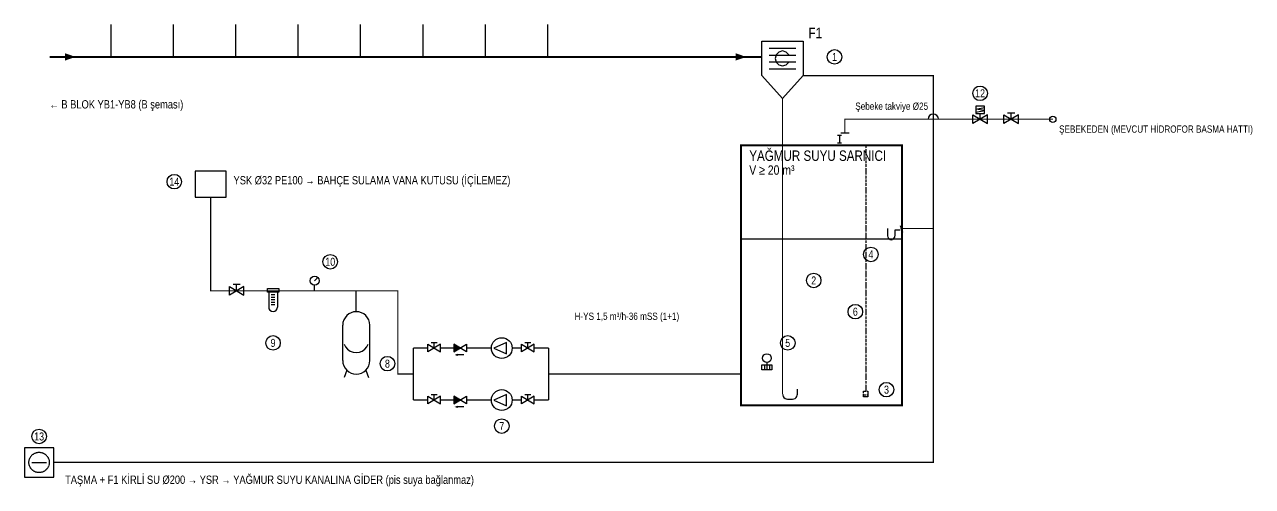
# Model space of a CAD drawing. Header units: centimetres. Extents: x 246100 to 307233, y -492177 to -487861.
# Drawn here: x 277071 to 278252, y -490228 to -489784 of the extents above; entities that cross this region are included whole.
import ezdxf
from ezdxf.enums import TextEntityAlignment as Align

# ---------------------------------------------------------------- set-up
doc = ezdxf.new("R2010")
doc.units = ezdxf.units.CM
doc.linetypes.add('DASHDOT', pattern=[3.556, 2.54, -0.508, 0, -0.508])
doc.linetypes.add('DASHED', pattern=[1.524, 1.27, -0.254])
for name, color, linetype in [('MTY-YAGMUR-BORUSU', 4, 'Continuous'), ('YS-CIHAZ', 2, 'Continuous'), ('YS-EKIPMAN-NO', 1, 'Continuous'), ('YS-ELEKTRIK', 30, 'DASHDOT'), ('YS-KULLANMA', 6, 'Continuous'), ('YS-TAKVIYE', 3, 'Continuous'), ('YS-TASMA', 94, 'DASHED'), ('YS-VANA', 1, 'Continuous'), ('YS-YAZI', 7, 'Continuous')]:
    doc.layers.add(name, color=color, linetype=linetype)
doc.styles.add('ROTAS', font='arial.ttf')

msp = doc.modelspace()

# ---------------------------------------------------------------- linework, layer by layer
at = {"layer": 'MTY-YAGMUR-BORUSU'}
for p, q in [((277153.9, -489783.9), (277153.9, -489815)), ((277213.9, -489783.9), (277213.9, -489815)), ((277273.9, -489783.9), (277273.9, -489815)), ((277333.9, -489783.9), (277333.9, -489815)), ((277393.9, -489783.9), (277393.9, -489815)), ((277453.9, -489783.9), (277453.9, -489815)), ((277513.9, -489783.9), (277513.9, -489815)), ((277573.9, -489783.9), (277573.9, -489815))]:
    msp.add_line(p, q, dxfattribs=at)
at = {"layer": 'MTY-YAGMUR-BORUSU', "linetype": 'DASHED'}
msp.add_line((277760, -489990), (277915, -489990), dxfattribs=at)
at = {"layer": 'MTY-YAGMUR-BORUSU'}
for points, const_width in [([(277095, -489815), (277780, -489815)], 2), ([(277800, -489855), (277800, -490139.2)], 0.96)]:
    msp.add_lwpolyline(points, dxfattribs=dict(at, const_width=const_width))
at = {"layer": 'MTY-YAGMUR-BORUSU', "const_width": 2}
msp.add_lwpolyline([(277760, -490150), (277915, -490150), (277915, -489900), (277760, -489900)], close=True, dxfattribs=at)
at = {"layer": 'MTY-YAGMUR-BORUSU'}
for points in [[(277800, -490139.2), (277800.2, -490140.4), (277800.6, -490141.6), (277801.4, -490142.6), (277802.4, -490143.4), (277803.6, -490143.8), (277804.8, -490144)], [(277804.8, -490144), (277809.6, -490144)], [(277809.6, -490144), (277810.8, -490143.8), (277812, -490143.4), (277813, -490142.6), (277813.8, -490141.6), (277814.2, -490140.4), (277814.4, -490139.2)], [(277814.4, -490139.2), (277814.4, -490134.4)]]:
    msp.add_lwpolyline(points, dxfattribs=at)
for points in [[(277120, -489815), (277110, -489818.5), (277110, -489811.5)], [(277765, -489815), (277755, -489818.5), (277755, -489811.5)]]:
    msp.add_solid(points, dxfattribs=at)
at = {"layer": 'YS-CIHAZ'}
for p, q in [((277787.2, -489806.6), (277812.8, -489806.6)), ((277787.2, -489813.2), (277812.8, -489813.2)), ((277787.2, -489819.8), (277812.8, -489819.8)), ((277787.2, -489826.4), (277812.8, -489826.4)), ((277350, -490030.2), (277352.8, -490027.4)), ((277350, -490040), (277350, -490034.4)), ((277308.2, -490043.6), (277311.8, -490043.6)), ((277308.2, -490046), (277311.8, -490046)), ((277308.2, -490048.4), (277311.8, -490048.4)), ((277308.2, -490050.8), (277311.8, -490050.8)), ((277308.2, -490053.2), (277311.8, -490053.2)), ((277380.9, -490116.1), (277378.3, -490123.2)), ((277399.1, -490116.1), (277401.7, -490123.2))]:
    msp.add_line(p, q, dxfattribs=at)
for points in [[(277780, -489800), (277820, -489800), (277820, -489833), (277800, -489855), (277780, -489833)], [(277304.6, -490037.6), (277315.4, -490037.6), (277315.4, -490041.2), (277304.6, -490041.2)], [(277522.5, -490095), (277534.5, -490100.5), (277534.5, -490089.5)], [(277522.5, -490145), (277534.5, -490150.5), (277534.5, -490139.5)]]:
    msp.add_lwpolyline(points, close=True, dxfattribs=at)
for points in [[(277806.2, -489812.9), (277803.6, -489810.3), (277800, -489809.3), (277796.4, -489810.3), (277793.8, -489812.9), (277792.8, -489816.5), (277793.8, -489820.1), (277796.4, -489822.7), (277800, -489823.7), (277803.6, -489822.7), (277806.2, -489820.1)], [(277305.8, -490041.2), (277305.8, -490055.6)], [(277314.2, -490041.2), (277314.2, -490055.6)], [(277305.8, -490055.6), (277306.1, -490057.2), (277307, -490058.6), (277308.4, -490059.5), (277310, -490059.8), (277311.6, -490059.5), (277313, -490058.6), (277313.9, -490057.2), (277314.2, -490055.6)], [(277403, -490073), (277402.8, -490070.5), (277402, -490068), (277400.8, -490065.8), (277399.2, -490063.8), (277397.2, -490062.2), (277395, -490061), (277392.5, -490060.2), (277390, -490060), (277387.5, -490060.2), (277385, -490061), (277382.8, -490062.2), (277380.8, -490063.8), (277379.2, -490065.8), (277378, -490068), (277377.2, -490070.5), (277377, -490073)], [(277377, -490107), (277377, -490073)], [(277403, -490107), (277403, -490073)], [(277378.4, -490091.2), (277379.8, -490093.9), (277381.7, -490096.2), (277384.2, -490097.9), (277387, -490099), (277390, -490099.3), (277393, -490099), (277395.8, -490097.9), (277398.3, -490096.2), (277400.2, -490093.9), (277401.6, -490091.2)], [(277377, -490107), (277377.2, -490109.5), (277378, -490112), (277379.2, -490114.2), (277380.8, -490116.2), (277382.8, -490117.8), (277385, -490119), (277387.5, -490119.8), (277390, -490120), (277392.5, -490119.8), (277395, -490119), (277397.2, -490117.8), (277399.2, -490116.2), (277400.8, -490114.2), (277402, -490112), (277402.8, -490109.5), (277403, -490107)]]:
    msp.add_lwpolyline(points, dxfattribs=at)
for centre, radius in [((277350, -490030.2), 4.2), ((277530, -490095), 10), ((277530, -490145), 10)]:
    msp.add_circle(centre, radius, dxfattribs=at)
at = {"layer": 'YS-EKIPMAN-NO'}
for centre in [(277850, -489815), (277990, -489850), (277215, -489935), (277885, -490005), (277365, -490012), (277830, -490030), (277870, -490060), (277310, -490090), (277805, -490090), (277420, -490110), (277900, -490135), (277530, -490170), (277085, -490180)]:
    msp.add_circle(centre, 7, dxfattribs=at)
at = {"layer": 'YS-ELEKTRIK'}
for p, q in [((277880, -489900), (277880, -490136.4)), ((277877.9, -490139.9), (277882.1, -490139.9))]:
    msp.add_line(p, q, dxfattribs=at)
msp.add_lwpolyline([(277877.9, -490136.4), (277882.1, -490136.4), (277882.1, -490142), (277877.9, -490142)], close=True, dxfattribs=at)
at = {"layer": 'YS-KULLANMA'}
for p, q in [((277390, -490060), (277390, -490040)), ((277785, -490108.8), (277785, -490111.2)), ((277782.6, -490111.2), (277782.6, -490116)), ((277785, -490111.2), (277785, -490116)), ((277787.4, -490111.2), (277787.4, -490116))]:
    msp.add_line(p, q, dxfattribs=at)
for points in [[(277235, -489950), (277265, -489950), (277265, -489925), (277235, -489925)], [(277780.2, -490111.2), (277789.8, -490111.2), (277789.8, -490116), (277780.2, -490116)]]:
    msp.add_lwpolyline(points, close=True, dxfattribs=at)
at = {"layer": 'YS-KULLANMA', "const_width": 1.2}
for points in [[(277445, -490120), (277430, -490120), (277430, -490040), (277250, -490040), (277250, -489950)], [(277445, -490145), (277445, -490095)], [(277459, -490095), (277445, -490095)], [(277484, -490095), (277471, -490095)], [(277520, -490095), (277496, -490095)], [(277549, -490095), (277540, -490095)], [(277575, -490095), (277561, -490095)], [(277575, -490145), (277575, -490095)], [(277760, -490120), (277575, -490120)], [(277459, -490145), (277445, -490145)], [(277484, -490145), (277471, -490145)], [(277520, -490145), (277496, -490145)], [(277549, -490145), (277540, -490145)], [(277575, -490145), (277561, -490145)]]:
    msp.add_lwpolyline(points, dxfattribs=at)
at = {"layer": 'YS-KULLANMA'}
msp.add_circle((277785, -490104.6), 4.2, dxfattribs=at)
at = {"layer": 'YS-TAKVIYE'}
msp.add_line((277856, -489888), (277864, -489888), dxfattribs=at)
at = {"layer": 'YS-TAKVIYE', "const_width": 1}
msp.add_lwpolyline([(278060, -489875), (277860, -489875), (277860, -489888)], dxfattribs=at)
at = {"layer": 'YS-TAKVIYE'}
msp.add_lwpolyline([(277950, -489875), (277949.6, -489873.1), (277948.5, -489871.5), (277946.9, -489870.4), (277945, -489870), (277943.1, -489870.4), (277941.5, -489871.5), (277940.4, -489873.1), (277940, -489875)], dxfattribs=at)
msp.add_circle((278060, -489875), 3, dxfattribs=at)
at = {"layer": 'YS-TASMA'}
for p, q in [((277913, -489977.6), (277915.4, -489983.6)), ((277908.2, -489981.2), (277913, -489981.2)), ((277078, -490205), (277092, -490205))]:
    msp.add_line(p, q, dxfattribs=at)
at = {"layer": 'YS-TASMA', "const_width": 1.2}
for points in [[(277820, -489833), (277945, -489833), (277945, -490205), (277099, -490205)], [(277915, -489980), (277945, -489980)]]:
    msp.add_lwpolyline(points, dxfattribs=at)
at = {"layer": 'YS-TASMA'}
for points in [[(277901, -489980), (277901, -489987.2)], [(277901, -489987.2), (277901.3, -489988.6), (277902.1, -489989.7), (277903.2, -489990.5), (277904.6, -489990.8), (277906, -489990.5), (277907.1, -489989.7), (277907.9, -489988.6), (277908.2, -489987.2)], [(277908.2, -489987.2), (277908.2, -489981.2)]]:
    msp.add_lwpolyline(points, dxfattribs=at)
msp.add_lwpolyline([(277071, -490219), (277099, -490219), (277099, -490191), (277071, -490191)], close=True, dxfattribs=at)
msp.add_circle((277085, -490205), 9.8, dxfattribs=at)
at = {"layer": 'YS-VANA'}
for p, q in [((277990, -489875), (277990, -489869.4)), ((278016.5, -489868.7), (278023.5, -489868.7)), ((278020, -489875), (278020, -489868.7)), ((277271.5, -490033.7), (277278.5, -490033.7)), ((277275, -490040), (277275, -490033.7)), ((277462, -490089.6), (277468, -490089.6)), ((277465, -490095), (277465, -490089.6)), ((277552, -490089.6), (277558, -490089.6)), ((277555, -490095), (277555, -490089.6)), ((277493.6, -490101.6), (277486.4, -490101.6)), ((277462, -490139.6), (277468, -490139.6)), ((277465, -490145), (277465, -490139.6)), ((277552, -490139.6), (277558, -490139.6)), ((277555, -490145), (277555, -490139.6)), ((277493.6, -490151.6), (277486.4, -490151.6))]:
    msp.add_line(p, q, dxfattribs=at)
for points in [[(277985.8, -489869.4), (277994.2, -489869.4), (277994.2, -489862.4), (277985.8, -489862.4)], [(277983, -489870.8), (277997, -489879.2), (277997, -489870.8), (277983, -489879.2)], [(278013, -489870.8), (278027, -489879.2), (278027, -489870.8), (278013, -489879.2)], [(277268, -490035.8), (277282, -490044.2), (277282, -490035.8), (277268, -490044.2)], [(277459, -490091.4), (277471, -490098.6), (277471, -490091.4), (277459, -490098.6)], [(277496, -490098.6), (277484, -490091.4), (277484, -490098.6), (277496, -490091.4)], [(277549, -490091.4), (277561, -490098.6), (277561, -490091.4), (277549, -490098.6)], [(277459, -490141.4), (277471, -490148.6), (277471, -490141.4), (277459, -490148.6)], [(277496, -490148.6), (277484, -490141.4), (277484, -490148.6), (277496, -490141.4)], [(277549, -490141.4), (277561, -490148.6), (277561, -490141.4), (277549, -490148.6)]]:
    msp.add_lwpolyline(points, close=True, dxfattribs=at)
msp.add_lwpolyline([(277985.8, -489868), (277994.2, -489866.6), (277985.8, -489865.2), (277994.2, -489863.8)], dxfattribs=at)
for points in [[(277484, -490098.6), (277484, -490091.4), (277490, -490095)], [(277484.6, -490101.6), (277487.6, -490102.8), (277487.6, -490100.4)], [(277484, -490148.6), (277484, -490141.4), (277490, -490145)], [(277484.6, -490151.6), (277487.6, -490152.8), (277487.6, -490150.4)]]:
    msp.add_solid(points, dxfattribs=at)
at = {"layer": 'YS-YAZI'}
for p, q in [((277852.8, -489890.4), (277856.8, -489890.4)), ((277852.8, -489897.6), (277856.8, -489897.6)), ((277854.8, -489890.4), (277854.8, -489897.6))]:
    msp.add_line(p, q, dxfattribs=at)

# ---------------------------------------------------------------- texts
at = {"layer": 'MTY-YAGMUR-BORUSU', "style": 'ROTAS', "width": 0.8}
for s, height, p in [('← B BLOK YB1-YB8 (B şeması)', 8, (277095, -489867)), ('YAĞMUR SUYU SARNICI', 10, (277768, -489918)), ('V ≥ 20 m³', 9, (277768, -489931))]:
    msp.add_text(s, height=height, dxfattribs=at).set_placement(p, align=Align.BOTTOM_LEFT)
at = {"layer": 'YS-CIHAZ', "style": 'ROTAS', "width": 0.8}
for s, height, p in [('F1', 10, (277825, -489800)), ('H-YS 1,5 m³/h-36 mSS (1+1)', 7, (277600, -490070))]:
    msp.add_text(s, height=height, dxfattribs=at).set_placement(p, align=Align.BOTTOM_LEFT)
at = {"layer": 'YS-EKIPMAN-NO', "style": 'ROTAS', "width": 0.8}
for s, p in [('1', (277850, -489815)), ('12', (277990, -489850)), ('14', (277215, -489935)), ('4', (277885, -490005)), ('10', (277365, -490012)), ('2', (277830, -490030)), ('6', (277870, -490060)), ('9', (277310, -490090)), ('5', (277805, -490090)), ('8', (277420, -490110)), ('3', (277900, -490135)), ('7', (277530, -490170)), ('13', (277085, -490180))]:
    msp.add_text(s, height=7.7, dxfattribs=at).set_placement(p, align=Align.MIDDLE_CENTER)
at = {"layer": 'YS-KULLANMA', "style": 'ROTAS', "width": 0.8}
msp.add_text('YSK %%C32 PE100 → BAHÇE SULAMA VANA KUTUSU (İÇİLEMEZ)', height=8, dxfattribs=at).set_placement((277272, -489940), align=Align.BOTTOM_LEFT)
at = {"layer": 'YS-TAKVIYE', "style": 'ROTAS', "width": 0.8}
for s, p in [('Şebeke takviye %%C25', (277870, -489868)), ('ŞEBEKEDEN (MEVCUT HİDROFOR BASMA HATTI)', (278066, -489890))]:
    msp.add_text(s, height=7, dxfattribs=at).set_placement(p, align=Align.BOTTOM_LEFT)
at = {"layer": 'YS-TASMA', "style": 'ROTAS', "width": 0.8}
msp.add_text('TAŞMA + F1 KİRLİ SU %%C200 → YSR → YAĞMUR SUYU KANALINA GİDER (pis suya bağlanmaz)', height=8, dxfattribs=at).set_placement((277110, -490228), align=Align.BOTTOM_LEFT)

doc.saveas('drawing.dxf')
